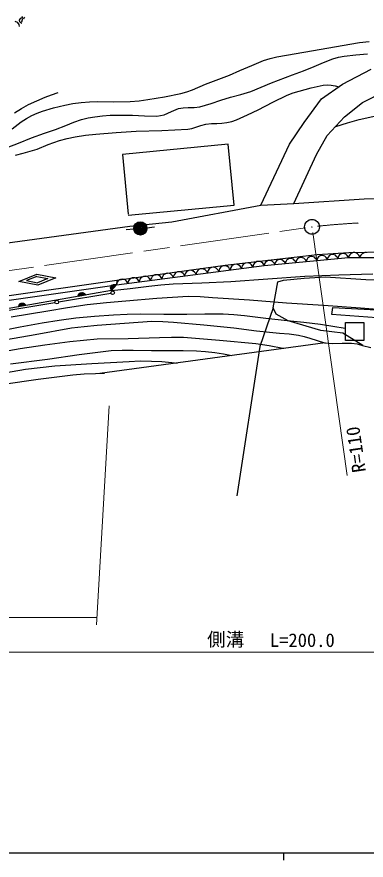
# Model space of a CAD drawing. Units: millimetres, scale not verified. Extents: x 40000 to 680000, y 20000 to 380000.
# Drawn here: x 132120 to 179117, y 204000 to 317574 of the extents above; entities that cross this region are included whole.
import ezdxf
from ezdxf.enums import TextEntityAlignment as Align

# ---------------------------------------------------------------- set-up
doc = ezdxf.new("R2010")
doc.units = ezdxf.units.MM
doc.header["$LTSCALE"] = 1000
doc.linetypes.add('CHAIN', pattern=[18.5, 12, -1.5, 3.5, -1.5])
for name, color, linetype, lineweight in [('M-BGD', 7, 'Continuous', 25), ('M-BMK', 2, 'CHAIN', 13), ('M-BMK-SRVR', 3, 'Continuous', 25), ('M-STR-HTXT', 7, 'Continuous', 13), ('M-STR-STRC', 7, 'Continuous', 25), ('M-TTL-BAND', 7, 'Continuous', 25)]:
    doc.layers.add(name, color=color, linetype=linetype, lineweight=lineweight)
doc.styles.add('ＭＳ ゴシック', font='')
doc.styles.get('ＭＳ ゴシック').set_extended_font_data('MS Gothic')

msp = doc.modelspace()

# ---------------------------------------------------------------- linework, layer by layer
at = {"layer": 'M-BGD'}
for p, q in [((131825, 316991), (132178, 316854)), ((132489, 317127), (132551, 317281)), ((132522, 316923), (132489, 317127)), ((132655, 316769), (132522, 316923)), ((132551, 317281), (132625, 317392)), ((132625, 317392), (132761, 317428)), ((132813, 317158), (132759, 317026)), ((132759, 317026), (132798, 316906)), ((132761, 317428), (132934, 317457)), ((132910, 317243), (132813, 317158)), ((132934, 317457), (132827, 317601)), ((133060, 317377), (133015, 317258)), ((133090, 317452), (133060, 317377)), ((133136, 317546), (133090, 317452)), ((132178, 316854), (132362, 316547)), ((132362, 316547), (132438, 316256)), ((132805, 316679), (132655, 316769)), ((172022, 313027), (176945, 313897)), ((176945, 313897), (178235, 314117)), ((178235, 314117), (179541, 314278)), ((167097, 312201), (172022, 313027)), ((176178, 312293), (177722, 312477)), ((177722, 312477), (179291, 312603)), ((163719, 311036), (165312, 311676)), ((165312, 311676), (166191, 311965)), ((166191, 311965), (167097, 312201)), ((172135, 310875), (173377, 311434)), ((173377, 311434), (174647, 311939)), ((174647, 311939), (175400, 312144)), ((175400, 312144), (176178, 312293)), ((160719, 309741), (162142, 310337)), ((162142, 310337), (163719, 311036)), ((169202, 309786), (170673, 310300)), ((170673, 310300), (172135, 310875)), ((175929, 308494), (179782, 310530)), ((157510, 308506), (159278, 309201)), ((159278, 309201), (160719, 309741)), ((166389, 308672), (169202, 309786)), ((155774, 307760), (157510, 308506)), ((163605, 307505), (166389, 308672)), ((170099, 307578), (171715, 308006)), ((171715, 308006), (173351, 308377)), ((173093, 306531), (175929, 308494)), ((173351, 308377), (173879, 308404)), ((173879, 308404), (174410, 308370)), ((174410, 308370), (174931, 308290)), ((174931, 308290), (175462, 308171)), ((134793, 306284), (135935, 306758)), ((135935, 306758), (136786, 307081)), ((136786, 307081), (137655, 307392)), ((149762, 306453), (151976, 306816)), ((151976, 306816), (154186, 307239)), ((154186, 307239), (154989, 307470)), ((154989, 307470), (155774, 307760)), ((159558, 306368), (160848, 306772)), ((160848, 306772), (162237, 307110)), ((162237, 307110), (163605, 307505)), ((166542, 306071), (168514, 307024)), ((168514, 307024), (169294, 307328)), ((169294, 307328), (170099, 307578)), ((178619, 306022), (181745, 307622)), ((132726, 305235), (133678, 305755)), ((133678, 305755), (134793, 306284)), ((137048, 305300), (138551, 305667)), ((138551, 305667), (139658, 305890)), ((139658, 305890), (140780, 306055)), ((140780, 306055), (141873, 306138)), ((141873, 306138), (142971, 306161)), ((142971, 306161), (145162, 306132)), ((145162, 306132), (147348, 306163)), ((147348, 306163), (148557, 306278)), ((148557, 306278), (149762, 306453)), ((156739, 305478), (157514, 305662)), ((157514, 305662), (158285, 305907)), ((158285, 305907), (159558, 306368)), ((164600, 305066), (166542, 306071)), ((170767, 303332), (173093, 306531)), ((176220, 304132), (178619, 306022)), ((131811, 304667), (132726, 305235)), ((134132, 304282), (134834, 304606)), ((134834, 304606), (135565, 304876)), ((135565, 304876), (137048, 305300)), ((151463, 304269), (151959, 304394)), ((151959, 304394), (152916, 304837)), ((152916, 304837), (153890, 305220)), ((153890, 305220), (154517, 305317)), ((154517, 305317), (155171, 305357)), ((155171, 305357), (155962, 305388)), ((155962, 305388), (156739, 305478)), ((163163, 304367), (164600, 305066)), ((131471, 302480), (132708, 303421)), ((132708, 303421), (133400, 303875)), ((133400, 303875), (134132, 304282)), ((138725, 302953), (139764, 303371)), ((139764, 303371), (140822, 303731)), ((140822, 303731), (141704, 303957)), ((141704, 303957), (142611, 304126)), ((142611, 304126), (143628, 304250)), ((143628, 304250), (144652, 304314)), ((144652, 304314), (146155, 304346)), ((146155, 304346), (147666, 304317)), ((147666, 304317), (149303, 304229)), ((149303, 304229), (150951, 304202)), ((150951, 304202), (151463, 304269)), ((159031, 303232), (159713, 303255)), ((159713, 303255), (160385, 303339)), ((160385, 303339), (161042, 303499)), ((161042, 303499), (161696, 303723)), ((161696, 303723), (163163, 304367)), ((168804, 300424), (170767, 303332)), ((173893, 301587), (176220, 304132)), ((175022, 302822), (176598, 303308)), ((176598, 303308), (178188, 303736)), ((178188, 303736), (180439, 304226)), ((135849, 301922), (137296, 302408)), ((137296, 302408), (138725, 302953)), ((145467, 302019), (148177, 302188)), ((148177, 302188), (151637, 302279)), ((151637, 302279), (155112, 302432)), ((155112, 302432), (155668, 302540)), ((155668, 302540), (156211, 302708)), ((156211, 302708), (156879, 302952)), ((156879, 302952), (157558, 303136)), ((157558, 303136), (158288, 303214)), ((158288, 303214), (159031, 303232)), ((132324, 300583), (134076, 301281)), ((134076, 301281), (135849, 301922)), ((137839, 300911), (138891, 301189)), ((138891, 301189), (139958, 301409)), ((139958, 301409), (141350, 301629)), ((141350, 301629), (142759, 301790)), ((142759, 301790), (145467, 302019)), ((172439, 299043), (173893, 301587)), ((130815, 299995), (132324, 300583)), ((134837, 299774), (136327, 300371)), ((136327, 300371), (137839, 300911)), ((160570, 300411), (146338, 299055)), ((161351, 292209), (160570, 300411)), ((164950, 292208), (168804, 300424)), ((131936, 298951), (132950, 299225)), ((132950, 299225), (133899, 299470)), ((133899, 299470), (134837, 299774)), ((146338, 299055), (147106, 290992)), ((169385, 292426), (172439, 299043)), ((169385, 292426), (178868, 293078)), ((178868, 293078), (187596, 293246)), ((147106, 290853), (161351, 292209)), ((152974, 289972), (164950, 292208)), ((164950, 292208), (169385, 292426)), ((147313, 289378), (152974, 289972)), ((107214, 283898), (147313, 289378)), ((147838, 288996), (146842, 288898)), ((149628, 289181), (150622, 289289)), ((160127, 284133), (172547, 285561)), ((165398, 284090), (176725, 285163)), ((170026, 285075), (169879, 284975)), ((170188, 285144), (170026, 285075)), ((170407, 285164), (170188, 285144)), ((170578, 285127), (170407, 285164)), ((170742, 285057), (170578, 285127)), ((171294, 285109), (171171, 284940)), ((171442, 285209), (171294, 285109)), ((171603, 285278), (171442, 285209)), ((171823, 285299), (171603, 285278)), ((171994, 285261), (171823, 285299)), ((172158, 285191), (171994, 285261)), ((172311, 285048), (172158, 285191)), ((172587, 285074), (172519, 284929)), ((172547, 285561), (176786, 285832)), ((172710, 285243), (172587, 285074)), ((172858, 285343), (172710, 285243)), ((173019, 285412), (172858, 285343)), ((173239, 285433), (173019, 285412)), ((173410, 285395), (173239, 285433)), ((173574, 285325), (173410, 285395)), ((173727, 285182), (173574, 285325)), ((173825, 285052), (173727, 285182)), ((174003, 285209), (173935, 285063)), ((174126, 285377), (174003, 285209)), ((174274, 285477), (174126, 285377)), ((174435, 285546), (174274, 285477)), ((174655, 285567), (174435, 285546)), ((174826, 285529), (174655, 285567)), ((174990, 285459), (174826, 285529)), ((175143, 285317), (174990, 285459)), ((175241, 285187), (175143, 285317)), ((175309, 285029), (175241, 285187)), ((175350, 285197), (175309, 285029)), ((175419, 285343), (175350, 285197)), ((175542, 285512), (175419, 285343)), ((175690, 285611), (175542, 285512)), ((175851, 285680), (175690, 285611)), ((176071, 285701), (175851, 285680)), ((176242, 285664), (176071, 285701)), ((176406, 285593), (176242, 285664)), ((176559, 285451), (176406, 285593)), ((176657, 285321), (176559, 285451)), ((176725, 285163), (176657, 285321)), ((176786, 285342), (176725, 285163)), ((176725, 285163), (187587, 285203)), ((176786, 285832), (187751, 286032)), ((176875, 285493), (176786, 285342)), ((177026, 285664), (176875, 285493)), ((177196, 285758), (177026, 285664)), ((177378, 285817), (177196, 285758)), ((177619, 285818), (177378, 285817)), ((177801, 285760), (177619, 285818)), ((177972, 285668), (177801, 285760)), ((178124, 285498), (177972, 285668)), ((178218, 285347), (178124, 285498)), ((178277, 285169), (178218, 285347)), ((178338, 285347), (178277, 285169)), ((178427, 285499), (178338, 285347)), ((178577, 285670), (178427, 285499)), ((178748, 285764), (178577, 285670)), ((178930, 285823), (178748, 285764)), ((179170, 285824), (178930, 285823)), ((145521, 281488), (165398, 284090)), ((145555, 282123), (160127, 284133)), ((159672, 283935), (159516, 283821)), ((159844, 284016), (159672, 283935)), ((160081, 284047), (159844, 284016)), ((160268, 284013), (160081, 284047)), ((160449, 283943), (160268, 284013)), ((160620, 283795), (160449, 283943)), ((161045, 284022), (160918, 283834)), ((161201, 284135), (161045, 284022)), ((161373, 284216), (161201, 284135)), ((161610, 284247), (161373, 284216)), ((161797, 284213), (161610, 284247)), ((161978, 284144), (161797, 284213)), ((162149, 283995), (161978, 284144)), ((162260, 283858), (162149, 283995)), ((162447, 284034), (162378, 283873)), ((162574, 284222), (162447, 284034)), ((162730, 284335), (162574, 284222)), ((162902, 284416), (162730, 284335)), ((163139, 284447), (162902, 284416)), ((163326, 284413), (163139, 284447)), ((163506, 284344), (163326, 284413)), ((163678, 284195), (163506, 284344)), ((163789, 284058), (163678, 284195)), ((163869, 283890), (163789, 284058)), ((163907, 284074), (163869, 283890)), ((163976, 284234), (163907, 284074)), ((164103, 284422), (163976, 284234)), ((164259, 284536), (164103, 284422)), ((164431, 284616), (164259, 284536)), ((164668, 284647), (164431, 284616)), ((164855, 284614), (164668, 284647)), ((165035, 284544), (164855, 284614)), ((165207, 284395), (165035, 284544)), ((165318, 284258), (165207, 284395)), ((165398, 284090), (165318, 284258)), ((165439, 284258), (165398, 284090)), ((165508, 284404), (165439, 284258)), ((165631, 284573), (165508, 284404)), ((165779, 284672), (165631, 284573)), ((165940, 284741), (165779, 284672)), ((166159, 284762), (165940, 284741)), ((166331, 284725), (166159, 284762)), ((166495, 284654), (166331, 284725)), ((166647, 284512), (166495, 284654)), ((166746, 284382), (166647, 284512)), ((166814, 284224), (166746, 284382)), ((166855, 284392), (166814, 284224)), ((166924, 284538), (166855, 284392)), ((167047, 284707), (166924, 284538)), ((167195, 284806), (167047, 284707)), ((167356, 284875), (167195, 284806)), ((167575, 284896), (167356, 284875)), ((167747, 284859), (167575, 284896)), ((167911, 284789), (167747, 284859)), ((168063, 284646), (167911, 284789)), ((168161, 284516), (168063, 284646)), ((168230, 284358), (168161, 284516)), ((168271, 284526), (168230, 284358)), ((168339, 284672), (168271, 284526)), ((168463, 284841), (168339, 284672)), ((168610, 284941), (168463, 284841)), ((168772, 285009), (168610, 284941)), ((168991, 285030), (168772, 285009)), ((169163, 284993), (168991, 285030)), ((169326, 284923), (169163, 284993)), ((169479, 284780), (169326, 284923)), ((169577, 284650), (169479, 284780)), ((169646, 284492), (169577, 284650)), ((169687, 284660), (169646, 284492)), ((169755, 284806), (169687, 284660)), ((169879, 284975), (169755, 284806)), ((170895, 284914), (170742, 285057)), ((170993, 284784), (170895, 284914)), ((171062, 284626), (170993, 284784)), ((171103, 284795), (171062, 284626)), ((171171, 284940), (171103, 284795)), ((172409, 284918), (172311, 285048)), ((172477, 284761), (172409, 284918)), ((172519, 284929), (172477, 284761)), ((173893, 284895), (173825, 285052)), ((173935, 285063), (173893, 284895)), ((150670, 282815), (150498, 282734)), ((150907, 282846), (150670, 282815)), ((151094, 282812), (150907, 282846)), ((151275, 282743), (151094, 282812)), ((151871, 282821), (151744, 282633)), ((152027, 282934), (151871, 282821)), ((152199, 283015), (152027, 282934)), ((152436, 283046), (152199, 283015)), ((152623, 283012), (152436, 283046)), ((152804, 282943), (152623, 283012)), ((152975, 282794), (152804, 282943)), ((153273, 282833), (153205, 282672)), ((153400, 283021), (153273, 282833)), ((153556, 283135), (153400, 283021)), ((153728, 283215), (153556, 283135)), ((153965, 283246), (153728, 283215)), ((154152, 283213), (153965, 283246)), ((154333, 283143), (154152, 283213)), ((154504, 282994), (154333, 283143)), ((154615, 282857), (154504, 282994)), ((154695, 282689), (154615, 282857)), ((154733, 282873), (154695, 282689)), ((154802, 283033), (154733, 282873)), ((154929, 283221), (154802, 283033)), ((155085, 283335), (154929, 283221)), ((155257, 283416), (155085, 283335)), ((155494, 283447), (155257, 283416)), ((155681, 283413), (155494, 283447)), ((155862, 283343), (155681, 283413)), ((156033, 283194), (155862, 283343)), ((156144, 283057), (156033, 283194)), ((156224, 282889), (156144, 283057)), ((156262, 283073), (156224, 282889)), ((156331, 283233), (156262, 283073)), ((156458, 283421), (156331, 283233)), ((156614, 283535), (156458, 283421)), ((156786, 283616), (156614, 283535)), ((157023, 283647), (156786, 283616)), ((157210, 283613), (157023, 283647)), ((157391, 283543), (157210, 283613)), ((157562, 283394), (157391, 283543)), ((157673, 283257), (157562, 283394)), ((157753, 283089), (157673, 283257)), ((157791, 283273), (157753, 283089)), ((157860, 283434), (157791, 283273)), ((157987, 283621), (157860, 283434)), ((158143, 283735), (157987, 283621)), ((158315, 283816), (158143, 283735)), ((158552, 283847), (158315, 283816)), ((158739, 283813), (158552, 283847)), ((158920, 283743), (158739, 283813)), ((159091, 283595), (158920, 283743)), ((159202, 283458), (159091, 283595)), ((159282, 283289), (159202, 283458)), ((159320, 283473), (159282, 283289)), ((159389, 283634), (159320, 283473)), ((159516, 283821), (159389, 283634)), ((160731, 283658), (160620, 283795)), ((160811, 283489), (160731, 283658)), ((160849, 283673), (160811, 283489)), ((160918, 283834), (160849, 283673)), ((162340, 283690), (162260, 283858)), ((162378, 283873), (162340, 283690)), ((170863, 282631), (175445, 282836)), ((175445, 282836), (180033, 282981)), ((114637, 277680), (145555, 282123)), ((145555, 282123), (145521, 281488)), ((145560, 281672), (145521, 281488)), ((145628, 281832), (145560, 281672)), ((145755, 282020), (145628, 281832)), ((145911, 282134), (145755, 282020)), ((146083, 282215), (145911, 282134)), ((146320, 282246), (146083, 282215)), ((146508, 282212), (146320, 282246)), ((146688, 282142), (146508, 282212)), ((146859, 281993), (146688, 282142)), ((146970, 281856), (146859, 281993)), ((147050, 281688), (146970, 281856)), ((147089, 281872), (147050, 281688)), ((147157, 282032), (147089, 281872)), ((147284, 282220), (147157, 282032)), ((147440, 282334), (147284, 282220)), ((147612, 282415), (147440, 282334)), ((147849, 282446), (147612, 282415)), ((148037, 282412), (147849, 282446)), ((148217, 282342), (148037, 282412)), ((148388, 282194), (148217, 282342)), ((148499, 282057), (148388, 282194)), ((148579, 281888), (148499, 282057)), ((148618, 282072), (148579, 281888)), ((148686, 282233), (148618, 282072)), ((148813, 282420), (148686, 282233)), ((148969, 282534), (148813, 282420)), ((149141, 282615), (148969, 282534)), ((149378, 282646), (149141, 282615)), ((149566, 282612), (149378, 282646)), ((149746, 282542), (149566, 282612)), ((149917, 282394), (149746, 282542)), ((150028, 282257), (149917, 282394)), ((150108, 282088), (150028, 282257)), ((150147, 282272), (150108, 282088)), ((150215, 282433), (150147, 282272)), ((150342, 282620), (150215, 282433)), ((150498, 282734), (150342, 282620)), ((151446, 282594), (151275, 282743)), ((151557, 282457), (151446, 282594)), ((151637, 282288), (151557, 282457)), ((151676, 282472), (151637, 282288)), ((151744, 282633), (151676, 282472)), ((153086, 282657), (152975, 282794)), ((153166, 282489), (153086, 282657)), ((153134, 281622), (157016, 281736)), ((153205, 282672), (153166, 282489)), ((157016, 281736), (160908, 281911)), ((160908, 281911), (165879, 282292)), ((165879, 282292), (170863, 282631)), ((166587, 278381), (167224, 281886)), ((167224, 281886), (167998, 282114)), ((167998, 282114), (170775, 282387)), ((170775, 282387), (173643, 282569)), ((173643, 282569), (179060, 282205)), ((179060, 282205), (183703, 282068)), ((114604, 277045), (145521, 281488)), ((144842, 280717), (128839, 277907)), ((144738, 281087), (144766, 281209)), ((144756, 280941), (144738, 281087)), ((144747, 281082), (145147, 281536)), ((145236, 281542), (144754, 280996)), ((144791, 280834), (144756, 280941)), ((144766, 281209), (144815, 281322)), ((144768, 280917), (145312, 281534)), ((145023, 281489), (144776, 281210)), ((145386, 281523), (144790, 280848)), ((144851, 280728), (144791, 280834)), ((144815, 281322), (144918, 281439)), ((144820, 280788), (145449, 281500)), ((145521, 281488), (144842, 280717)), ((144842, 280717), (147351, 280973)), ((145512, 281477), (144851, 280728)), ((144918, 281439), (145024, 281502)), ((145024, 281502), (145141, 281545)), ((145141, 281545), (145288, 281545)), ((145288, 281545), (145401, 281525)), ((145401, 281525), (145512, 281477)), ((147351, 280973), (149868, 281290)), ((149868, 281290), (151494, 281485)), ((151494, 281485), (153134, 281622)), ((137734, 279198), (144761, 280382)), ((141333, 280101), (140349, 279928)), ((140349, 279928), (140368, 280048)), ((140362, 279994), (141298, 280158)), ((140368, 280048), (140408, 280154)), ((141263, 280216), (140376, 280060)), ((140402, 280128), (141212, 280270)), ((140408, 280154), (140485, 280279)), ((141157, 280324), (140441, 280198)), ((140485, 280279), (140583, 280358)), ((140489, 280270), (141085, 280375)), ((140583, 280358), (140692, 280415)), ((140958, 280416), (140591, 280352)), ((140692, 280415), (140845, 280442)), ((140845, 280442), (140967, 280425)), ((140967, 280425), (141086, 280385)), ((141086, 280385), (141201, 280294)), ((141201, 280294), (141277, 280208)), ((141277, 280208), (141333, 280101)), ((146770, 279348), (150962, 279675)), ((150962, 279675), (155159, 279942)), ((155159, 279942), (156804, 279900)), ((156804, 279900), (158460, 279797)), ((158460, 279797), (163437, 279458)), ((163437, 279458), (168417, 279077)), ((130215, 277930), (137241, 279115)), ((133332, 278696), (132348, 278523)), ((132348, 278523), (132367, 278643)), ((132361, 278589), (133297, 278753)), ((132367, 278643), (132407, 278749)), ((133262, 278810), (132375, 278655)), ((132401, 278723), (133211, 278865)), ((132407, 278749), (132484, 278874)), ((133156, 278919), (132440, 278793)), ((132484, 278874), (132582, 278952)), ((132488, 278865), (133084, 278969)), ((132582, 278952), (132691, 279010)), ((132957, 279011), (132590, 278946)), ((132691, 279010), (132844, 279036)), ((132844, 279036), (132966, 279020)), ((132966, 279020), (133085, 278980)), ((133085, 278980), (133200, 278888)), ((133200, 278888), (133276, 278803)), ((133276, 278803), (133332, 278696)), ((136275, 277967), (138933, 278431)), ((138933, 278431), (141600, 278835)), ((141600, 278835), (144182, 279122)), ((144182, 279122), (146770, 279348)), ((166587, 278381), (164807, 273186)), ((166997, 277516), (166587, 278381)), ((168417, 279077), (173389, 278722)), ((173389, 278722), (178374, 278380)), ((174510, 277481), (174623, 278444)), ((174623, 278444), (180516, 278104)), ((178374, 278380), (180644, 278201)), ((131343, 277191), (136275, 277967)), ((140054, 277017), (142576, 277266)), ((142576, 277266), (145106, 277456)), ((145106, 277456), (146960, 277549)), ((146960, 277549), (148816, 277581)), ((148816, 277581), (151899, 277534)), ((151899, 277534), (154993, 277546)), ((154993, 277546), (157429, 277584)), ((157429, 277584), (159870, 277563)), ((159870, 277563), (161306, 277479)), ((161306, 277479), (162737, 277336)), ((162737, 277336), (165617, 276985)), ((168635, 276652), (166997, 277516)), ((185673, 276631), (174510, 277481)), ((132582, 275835), (135543, 276370)), ((135543, 276370), (137795, 276723)), ((137795, 276723), (140054, 277017)), ((141193, 275886), (142914, 276032)), ((142914, 276032), (146602, 276334)), ((146602, 276334), (150292, 276575)), ((150292, 276575), (151748, 276552)), ((151748, 276552), (153214, 276469)), ((153214, 276469), (157268, 276104)), ((157268, 276104), (161322, 275679)), ((165617, 276985), (168512, 276693)), ((168512, 276693), (170750, 276469)), ((173005, 275331), (168635, 276652)), ((170750, 276469), (172980, 276185)), ((172980, 276185), (174640, 275930)), ((176327, 273990), (176327, 276416)), ((176327, 276416), (178799, 276416)), ((178799, 276416), (178799, 273990)), ((129634, 275240), (132582, 275835)), ((134568, 274807), (139490, 275681)), ((139490, 275681), (141193, 275886)), ((161322, 275679), (164386, 275301)), ((164386, 275301), (167474, 274981)), ((167474, 274981), (168752, 274865)), ((168752, 274865), (170028, 274688)), ((175964, 274967), (173005, 275331)), ((174640, 275930), (176297, 275656)), ((178661, 273328), (175964, 274967)), ((129655, 273937), (134568, 274807)), ((135890, 273400), (139248, 273850)), ((139248, 273850), (141076, 274052)), ((141076, 274052), (142908, 274194)), ((142908, 274194), (147094, 274252)), ((147094, 274252), (151290, 274369)), ((151290, 274369), (152906, 274424)), ((152906, 274424), (154521, 274419)), ((154521, 274419), (159390, 274035)), ((159390, 274035), (164261, 273591)), ((170028, 274688), (170790, 274530)), ((170790, 274530), (171540, 274312)), ((171540, 274312), (172519, 273970)), ((172519, 273970), (173513, 273687)), ((178799, 273990), (176327, 273990)), ((127623, 272045), (132543, 272891)), ((132543, 272891), (135890, 273400)), ((140514, 272087), (144814, 272629)), ((143304, 269573), (173621, 273711)), ((144814, 272629), (146278, 272683)), ((146278, 272683), (147756, 272677)), ((147756, 272677), (150228, 272620)), ((150228, 272620), (152703, 272623)), ((152703, 272623), (154485, 272649)), ((154485, 272649), (156270, 272615)), ((156270, 272615), (157520, 272519)), ((164807, 273186), (161740, 253079)), ((164261, 273591), (166076, 273312)), ((166076, 273312), (167894, 272971)), ((167894, 272971), (167972, 272956)), ((167972, 272956), (168060, 272938)), ((173513, 273687), (174059, 273606)), ((174059, 273606), (174625, 273585)), ((174625, 273585), (175892, 273641)), ((175892, 273641), (177163, 273637)), ((177163, 273637), (177897, 273515)), ((177897, 273515), (178624, 273333)), ((178624, 273333), (179732, 273063)), ((131277, 270825), (136228, 271487)), ((136228, 271487), (140514, 272087)), ((157520, 272519), (158774, 272362)), ((158774, 272362), (159907, 272177)), ((159907, 272177), (161038, 271962)), ((133276, 270107), (135258, 270369)), ((135258, 270369), (137248, 270571)), ((137248, 270571), (142226, 270882)), ((142226, 270882), (147211, 271179)), ((147211, 271179), (148728, 271231)), ((148728, 271231), (150247, 271223)), ((150247, 271223), (151623, 271155)), ((151623, 271155), (152990, 271026)), ((152990, 271026), (153347, 270985)), ((153347, 270985), (153702, 270942)), ((130447, 269626), (133276, 270107)), ((134966, 268771), (139639, 269364)), ((139639, 269364), (141161, 269491)), ((141161, 269491), (142686, 269559)), ((142686, 269559), (143304, 269573)), ((143304, 269573), (143923, 269582)), ((130302, 268119), (134966, 268771))]:
    msp.add_line(p, q, dxfattribs=at)
for centre, radius in [((148733, 289084), 896), ((148733, 289084), 792), ((148733, 289084), 688), ((148733, 289084), 580), ((148733, 289084), 477), ((148733, 289084), 351), ((148733, 289084), 243), ((148733, 289084), 140), ((148733, 289084), 27), ((171833, 289294), 22.5), ((145007, 280424), 249), ((137488, 279156), 249)]:
    msp.add_circle(centre, radius, dxfattribs=at)
at = {"layer": 'M-BMK'}
msp.add_line((99204, 278770), (171091, 289186), dxfattribs=at)
msp.add_arc((183738, 183628), 106335, 93.05612, 96.02408, dxfattribs=at)
at = {"layer": 'M-BMK-SRVR'}
msp.add_circle((171833, 289294), 1000, dxfattribs=at)
at = {"layer": 'M-STR-HTXT'}
for p, q in [((171938, 288551), (176552, 255801)), ((144559, 265201), (142825, 235713)), ((86296, 236678), (142881, 236678)), ((87879, 232012), (237301, 232012))]:
    msp.add_line(p, q, dxfattribs=at)
at = {"layer": 'M-STR-STRC'}
for p, q in [((132363, 281952), (134783, 282930)), ((134783, 282930), (137342, 282415)), ((134922, 281437), (132363, 281952)), ((134812, 282618), (133403, 282049)), ((133403, 282049), (134893, 281749)), ((134812, 282618), (136302, 282318)), ((136302, 282318), (134893, 281749)), ((137342, 282415), (134922, 281437))]:
    msp.add_line(p, q, dxfattribs=at)
at = {"layer": 'M-TTL-BAND'}
for p, q in [((40000, 205000), (579000, 205000)), ((168000, 205000), (168000, 204000))]:
    msp.add_line(p, q, dxfattribs=at)

# ---------------------------------------------------------------- texts
at = {"layer": 'M-STR-HTXT', "style": 'ＭＳ ゴシック'}
msp.add_text('R=110', height=1833, rotation=98.3, dxfattribs=at).set_placement((179634, 256422), align=Align.BOTTOM_LEFT)
for s, p in [('側溝', (157718, 232264)), ('L=200.0', (166169, 232161))]:
    msp.add_text(s, height=1833, dxfattribs=at).set_placement(p, align=Align.BOTTOM_LEFT)

doc.saveas('drawing.dxf')
